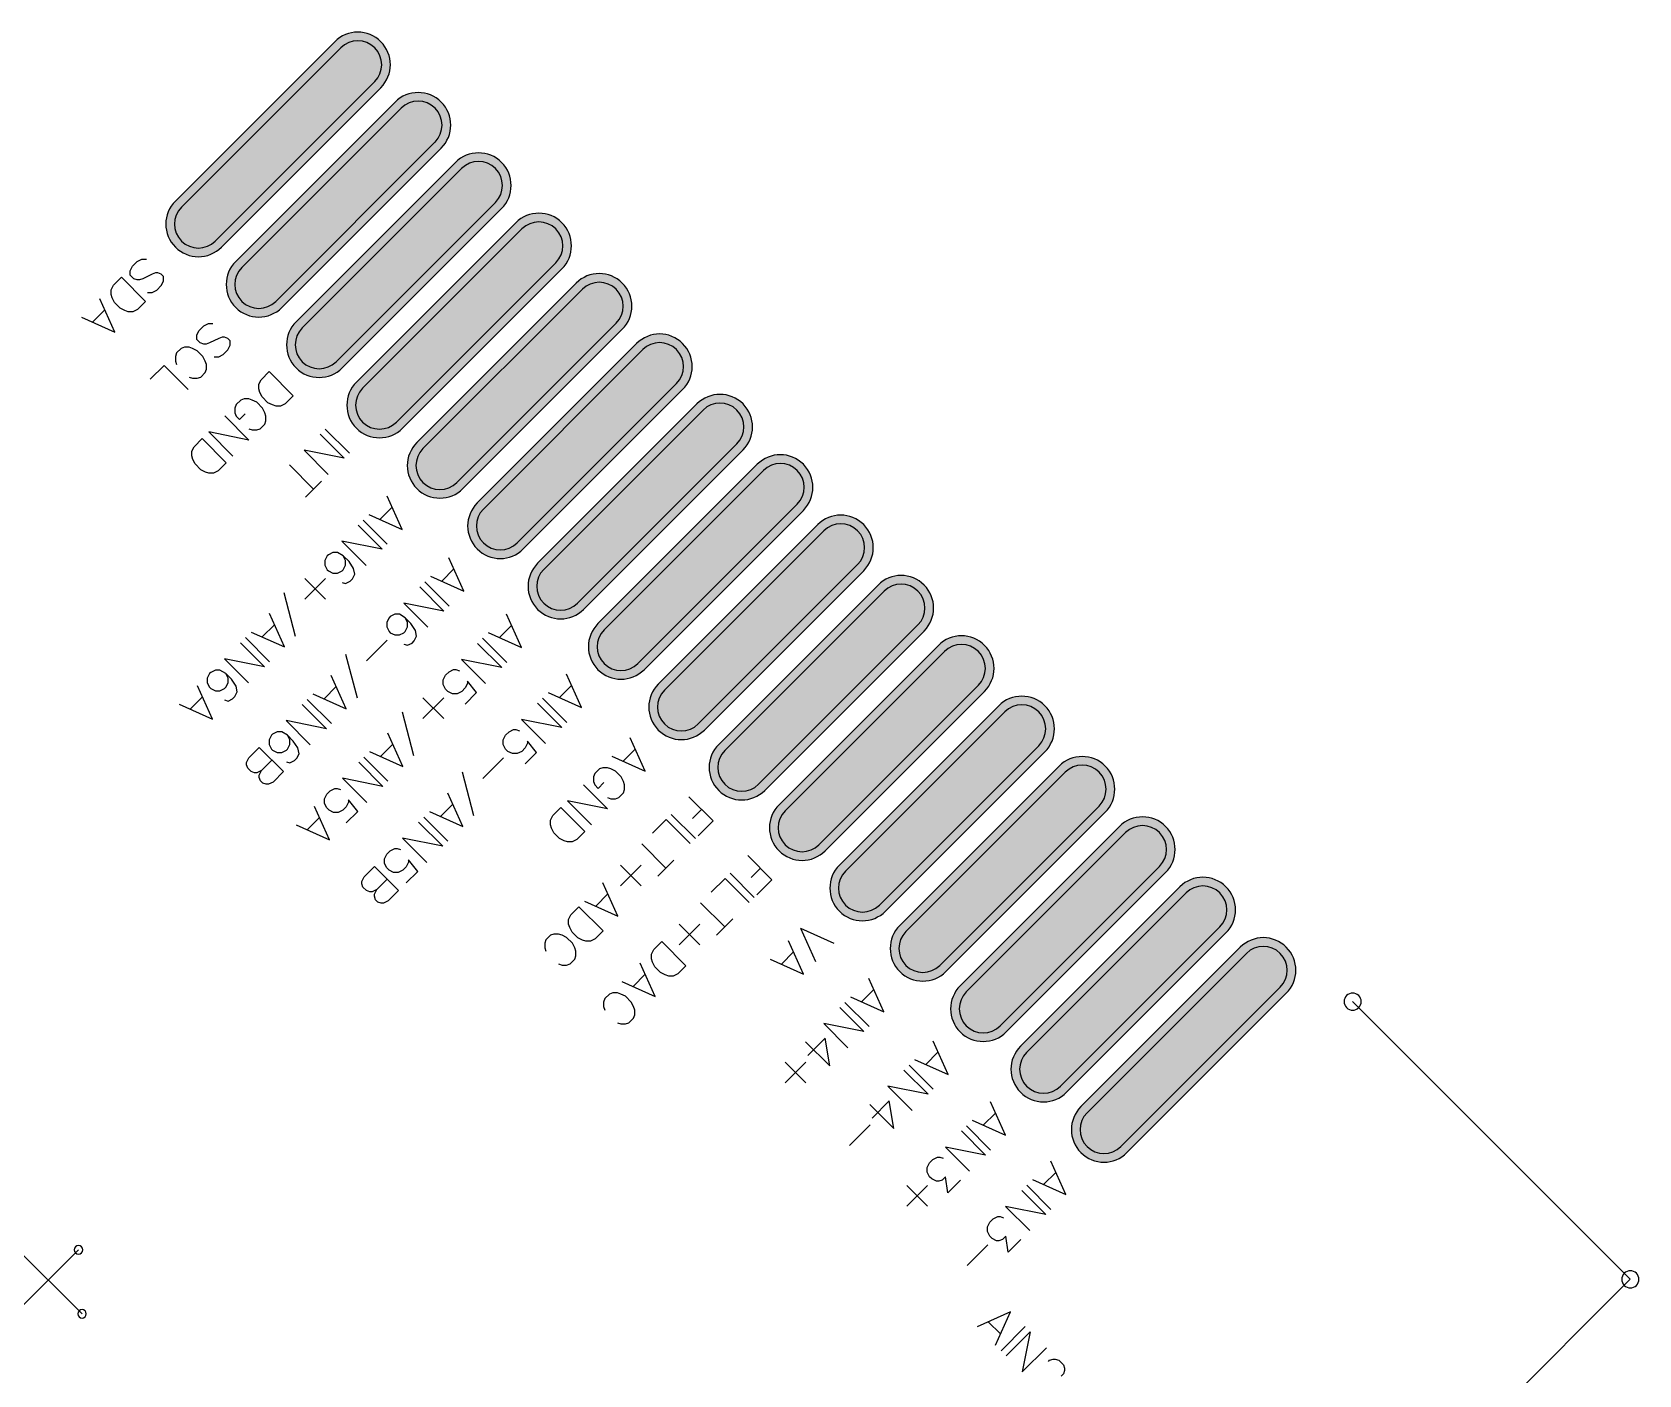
# Model space of a CAD drawing. Header units: millimetres. Extents: x -16.3 to 57, y -39.6 to 27.9.
# Drawn here: x 21.32 to 30.73, y -8.85 to -0.99 of the extents above; entities that cross this region are included whole.
import ezdxf

# ---------------------------------------------------------------- set-up
doc = ezdxf.new("R2010")
doc.units = ezdxf.units.MM
doc.header["$MEASUREMENT"] = 0
for name, color, linetype in [('TopLayer', 1, 'Continuous'), ('TopOverlay', 2, 'Continuous'), ('TopPaste', 8, 'Continuous'), ('TopSolder', 216, 'Continuous')]:
    doc.layers.add(name, color=color, linetype=linetype)

msp = doc.modelspace()

# ---------------------------------------------------------------- hatches: boundary and pattern name
at = {"layer": 'TopLayer'}
h = msp.add_hatch(color=1, dxfattribs=at)
edge = h.paths.add_edge_path()
edge.add_arc((22.2923, -2.1111), 0.14, 135, 315)
edge.add_line((22.3913, -2.2101), (23.3246, -1.2767))
edge.add_arc((23.2257, -1.1777), 0.14, -45, 135)
edge.add_line((23.1267, -1.0787), (22.1933, -2.0121))
h = msp.add_hatch(color=1, dxfattribs=at)
edge = h.paths.add_edge_path()
edge.add_arc((22.6458, -2.4646), 0.14, 135, 315)
edge.add_line((22.7448, -2.5636), (23.6782, -1.6302))
edge.add_arc((23.5792, -1.5313), 0.14, -45, 135)
edge.add_line((23.4802, -1.4323), (22.5468, -2.3657))
h = msp.add_hatch(color=1, dxfattribs=at)
edge = h.paths.add_edge_path()
edge.add_arc((22.9994, -2.8182), 0.14, 135, 315)
edge.add_line((23.0984, -2.9172), (24.0317, -1.9838))
edge.add_arc((23.9328, -1.8848), 0.14, -45, 135)
edge.add_line((23.8338, -1.7858), (22.9004, -2.7192))
h = msp.add_hatch(color=1, dxfattribs=at)
edge = h.paths.add_edge_path()
edge.add_arc((23.3529, -3.1717), 0.14, 135, 315)
edge.add_line((23.4519, -3.2707), (24.3853, -2.3373))
edge.add_arc((24.2863, -2.2384), 0.14, -45, 135)
edge.add_line((24.1873, -2.1394), (23.2539, -3.0728))
h = msp.add_hatch(color=1, dxfattribs=at)
edge = h.paths.add_edge_path()
edge.add_arc((23.7065, -3.5253), 0.14, 135, 315)
edge.add_line((23.8055, -3.6243), (24.7389, -2.6909))
edge.add_arc((24.6399, -2.5919), 0.14, -45, 135)
edge.add_line((24.5409, -2.4929), (23.6075, -3.4263))
h = msp.add_hatch(color=1, dxfattribs=at)
edge = h.paths.add_edge_path()
edge.add_arc((24.06, -3.8789), 0.14, 135, 315)
edge.add_line((24.159, -3.9778), (25.0924, -3.0445))
edge.add_arc((24.9934, -2.9455), 0.14, -45, 135)
edge.add_line((24.8944, -2.8465), (23.961, -3.7799))
h = msp.add_hatch(color=1, dxfattribs=at)
edge = h.paths.add_edge_path()
edge.add_arc((24.4136, -4.2324), 0.14, 135, 315)
edge.add_line((24.5126, -4.3314), (25.446, -3.398))
edge.add_arc((25.347, -3.299), 0.14, -45, 135)
edge.add_line((25.248, -3.2), (24.3146, -4.1334))
h = msp.add_hatch(color=1, dxfattribs=at)
edge = h.paths.add_edge_path()
edge.add_arc((24.7671, -4.586), 0.14, 135, 315)
edge.add_line((24.8661, -4.6849), (25.7995, -3.7516))
edge.add_arc((25.7005, -3.6526), 0.14, -45, 135)
edge.add_line((25.6015, -3.5536), (24.6681, -4.487))
h = msp.add_hatch(color=1, dxfattribs=at)
edge = h.paths.add_edge_path()
edge.add_arc((25.1207, -4.9395), 0.14, 135, 315)
edge.add_line((25.2197, -5.0385), (26.1531, -4.1051))
edge.add_arc((26.0541, -4.0061), 0.14, -45, 135)
edge.add_line((25.9551, -3.9071), (25.0217, -4.8405))
h = msp.add_hatch(color=1, dxfattribs=at)
edge = h.paths.add_edge_path()
edge.add_arc((25.4742, -5.2931), 0.14, 135, 315)
edge.add_line((25.5732, -5.3921), (26.5066, -4.4587))
edge.add_arc((26.4076, -4.3597), 0.14, -45, 135)
edge.add_line((26.3086, -4.2607), (25.3752, -5.1941))
h = msp.add_hatch(color=1, dxfattribs=at)
edge = h.paths.add_edge_path()
edge.add_arc((25.8278, -5.6466), 0.14, 135, 315)
edge.add_line((25.9268, -5.7456), (26.8602, -4.8122))
edge.add_arc((26.7612, -4.7132), 0.14, -45, 135)
edge.add_line((26.6622, -4.6142), (25.7288, -5.5476))
h = msp.add_hatch(color=1, dxfattribs=at)
edge = h.paths.add_edge_path()
edge.add_arc((26.1813, -6.0002), 0.14, 135, 315)
edge.add_line((26.2803, -6.0992), (27.2137, -5.1658))
edge.add_arc((27.1147, -5.0668), 0.14, -45, 135)
edge.add_line((27.0157, -4.9678), (26.0824, -5.9012))
h = msp.add_hatch(color=1, dxfattribs=at)
edge = h.paths.add_edge_path()
edge.add_arc((26.5349, -6.3537), 0.14, 135, 315)
edge.add_line((26.6339, -6.4527), (27.5673, -5.5193))
edge.add_arc((27.4683, -5.4203), 0.14, -45, 135)
edge.add_line((27.3693, -5.3213), (26.4359, -6.2547))
h = msp.add_hatch(color=1, dxfattribs=at)
edge = h.paths.add_edge_path()
edge.add_arc((26.8885, -6.7073), 0.14, 135, 315)
edge.add_line((26.9874, -6.8063), (27.9208, -5.8729))
edge.add_arc((27.8218, -5.7739), 0.14, -45, 135)
edge.add_line((27.7229, -5.6749), (26.7895, -6.6083))
h = msp.add_hatch(color=1, dxfattribs=at)
edge = h.paths.add_edge_path()
edge.add_arc((27.242, -7.0608), 0.14, 135, 315)
edge.add_line((27.341, -7.1598), (28.2744, -6.2264))
edge.add_arc((28.1754, -6.1274), 0.14, -45, 135)
edge.add_line((28.0764, -6.0284), (27.143, -6.9618))
h = msp.add_hatch(color=1, dxfattribs=at)
edge = h.paths.add_edge_path()
edge.add_arc((27.5956, -7.4144), 0.14, 135, 315)
edge.add_line((27.6945, -7.5134), (28.6279, -6.58))
edge.add_arc((28.5289, -6.481), 0.14, -45, 135)
edge.add_line((28.43, -6.382), (27.4966, -7.3154))
at = {"layer": 'TopPaste'}
h = msp.add_hatch(color=8, dxfattribs=at)
edge = h.paths.add_edge_path()
edge.add_arc((22.2923, -2.1111), 0.14, 135, 315)
edge.add_line((22.3913, -2.2101), (23.3246, -1.2767))
edge.add_arc((23.2257, -1.1777), 0.14, -45, 135)
edge.add_line((23.1267, -1.0787), (22.1933, -2.0121))
h = msp.add_hatch(color=8, dxfattribs=at)
edge = h.paths.add_edge_path()
edge.add_arc((22.6458, -2.4646), 0.14, 135, 315)
edge.add_line((22.7448, -2.5636), (23.6782, -1.6302))
edge.add_arc((23.5792, -1.5313), 0.14, -45, 135)
edge.add_line((23.4802, -1.4323), (22.5468, -2.3657))
h = msp.add_hatch(color=8, dxfattribs=at)
edge = h.paths.add_edge_path()
edge.add_arc((22.9994, -2.8182), 0.14, 135, 315)
edge.add_line((23.0984, -2.9172), (24.0317, -1.9838))
edge.add_arc((23.9328, -1.8848), 0.14, -45, 135)
edge.add_line((23.8338, -1.7858), (22.9004, -2.7192))
h = msp.add_hatch(color=8, dxfattribs=at)
edge = h.paths.add_edge_path()
edge.add_arc((23.3529, -3.1717), 0.14, 135, 315)
edge.add_line((23.4519, -3.2707), (24.3853, -2.3373))
edge.add_arc((24.2863, -2.2384), 0.14, -45, 135)
edge.add_line((24.1873, -2.1394), (23.2539, -3.0728))
h = msp.add_hatch(color=8, dxfattribs=at)
edge = h.paths.add_edge_path()
edge.add_arc((23.7065, -3.5253), 0.14, 135, 315)
edge.add_line((23.8055, -3.6243), (24.7389, -2.6909))
edge.add_arc((24.6399, -2.5919), 0.14, -45, 135)
edge.add_line((24.5409, -2.4929), (23.6075, -3.4263))
h = msp.add_hatch(color=8, dxfattribs=at)
edge = h.paths.add_edge_path()
edge.add_arc((24.06, -3.8789), 0.14, 135, 315)
edge.add_line((24.159, -3.9778), (25.0924, -3.0445))
edge.add_arc((24.9934, -2.9455), 0.14, -45, 135)
edge.add_line((24.8944, -2.8465), (23.961, -3.7799))
h = msp.add_hatch(color=8, dxfattribs=at)
edge = h.paths.add_edge_path()
edge.add_arc((24.4136, -4.2324), 0.14, 135, 315)
edge.add_line((24.5126, -4.3314), (25.446, -3.398))
edge.add_arc((25.347, -3.299), 0.14, -45, 135)
edge.add_line((25.248, -3.2), (24.3146, -4.1334))
h = msp.add_hatch(color=8, dxfattribs=at)
edge = h.paths.add_edge_path()
edge.add_arc((24.7671, -4.586), 0.14, 135, 315)
edge.add_line((24.8661, -4.6849), (25.7995, -3.7516))
edge.add_arc((25.7005, -3.6526), 0.14, -45, 135)
edge.add_line((25.6015, -3.5536), (24.6681, -4.487))
h = msp.add_hatch(color=8, dxfattribs=at)
edge = h.paths.add_edge_path()
edge.add_arc((25.1207, -4.9395), 0.14, 135, 315)
edge.add_line((25.2197, -5.0385), (26.1531, -4.1051))
edge.add_arc((26.0541, -4.0061), 0.14, -45, 135)
edge.add_line((25.9551, -3.9071), (25.0217, -4.8405))
h = msp.add_hatch(color=8, dxfattribs=at)
edge = h.paths.add_edge_path()
edge.add_arc((25.4742, -5.2931), 0.14, 135, 315)
edge.add_line((25.5732, -5.3921), (26.5066, -4.4587))
edge.add_arc((26.4076, -4.3597), 0.14, -45, 135)
edge.add_line((26.3086, -4.2607), (25.3752, -5.1941))
h = msp.add_hatch(color=8, dxfattribs=at)
edge = h.paths.add_edge_path()
edge.add_arc((25.8278, -5.6466), 0.14, 135, 315)
edge.add_line((25.9268, -5.7456), (26.8602, -4.8122))
edge.add_arc((26.7612, -4.7132), 0.14, -45, 135)
edge.add_line((26.6622, -4.6142), (25.7288, -5.5476))
h = msp.add_hatch(color=8, dxfattribs=at)
edge = h.paths.add_edge_path()
edge.add_arc((26.1813, -6.0002), 0.14, 135, 315)
edge.add_line((26.2803, -6.0992), (27.2137, -5.1658))
edge.add_arc((27.1147, -5.0668), 0.14, -45, 135)
edge.add_line((27.0157, -4.9678), (26.0824, -5.9012))
h = msp.add_hatch(color=8, dxfattribs=at)
edge = h.paths.add_edge_path()
edge.add_arc((26.5349, -6.3537), 0.14, 135, 315)
edge.add_line((26.6339, -6.4527), (27.5673, -5.5193))
edge.add_arc((27.4683, -5.4203), 0.14, -45, 135)
edge.add_line((27.3693, -5.3213), (26.4359, -6.2547))
h = msp.add_hatch(color=8, dxfattribs=at)
edge = h.paths.add_edge_path()
edge.add_arc((26.8885, -6.7073), 0.14, 135, 315)
edge.add_line((26.9874, -6.8063), (27.9208, -5.8729))
edge.add_arc((27.8218, -5.7739), 0.14, -45, 135)
edge.add_line((27.7229, -5.6749), (26.7895, -6.6083))
h = msp.add_hatch(color=8, dxfattribs=at)
edge = h.paths.add_edge_path()
edge.add_arc((27.242, -7.0608), 0.14, 135, 315)
edge.add_line((27.341, -7.1598), (28.2744, -6.2264))
edge.add_arc((28.1754, -6.1274), 0.14, -45, 135)
edge.add_line((28.0764, -6.0284), (27.143, -6.9618))
h = msp.add_hatch(color=8, dxfattribs=at)
edge = h.paths.add_edge_path()
edge.add_arc((27.5956, -7.4144), 0.14, 135, 315)
edge.add_line((27.6945, -7.5134), (28.6279, -6.58))
edge.add_arc((28.5289, -6.481), 0.14, -45, 135)
edge.add_line((28.43, -6.382), (27.4966, -7.3154))
at = {"layer": 'TopSolder'}
h = msp.add_hatch(color=216, dxfattribs=at)
edge = h.paths.add_edge_path()
edge.add_arc((22.2923, -2.1111), 0.1908, 135, 315)
edge.add_line((22.4272, -2.246), (23.3606, -1.3126))
edge.add_arc((23.2257, -1.1777), 0.1908, -45, 135)
edge.add_line((23.0907, -1.0428), (22.1574, -1.9762))
h = msp.add_hatch(color=216, dxfattribs=at)
edge = h.paths.add_edge_path()
edge.add_arc((22.6458, -2.4646), 0.1908, 135, 315)
edge.add_line((22.7807, -2.5996), (23.7141, -1.6662))
edge.add_arc((23.5792, -1.5313), 0.1908, -45, 135)
edge.add_line((23.4443, -1.3963), (22.5109, -2.3297))
h = msp.add_hatch(color=216, dxfattribs=at)
edge = h.paths.add_edge_path()
edge.add_arc((22.9994, -2.8182), 0.1908, 135, 315)
edge.add_line((23.1343, -2.9531), (24.0677, -2.0197))
edge.add_arc((23.9328, -1.8848), 0.1908, -45, 135)
edge.add_line((23.7978, -1.7499), (22.8645, -2.6833))
h = msp.add_hatch(color=216, dxfattribs=at)
edge = h.paths.add_edge_path()
edge.add_arc((23.3529, -3.1717), 0.1908, 135, 315)
edge.add_line((23.4878, -3.3067), (24.4212, -2.3733))
edge.add_arc((24.2863, -2.2384), 0.1908, -45, 135)
edge.add_line((24.1514, -2.1034), (23.218, -3.0368))
h = msp.add_hatch(color=216, dxfattribs=at)
edge = h.paths.add_edge_path()
edge.add_arc((23.7065, -3.5253), 0.1908, 135, 315)
edge.add_line((23.8414, -3.6602), (24.7748, -2.7268))
edge.add_arc((24.6399, -2.5919), 0.1908, -45, 135)
edge.add_line((24.505, -2.457), (23.5716, -3.3904))
h = msp.add_hatch(color=216, dxfattribs=at)
edge = h.paths.add_edge_path()
edge.add_arc((24.06, -3.8789), 0.1908, 135, 315)
edge.add_line((24.1949, -4.0138), (25.1283, -3.0804))
edge.add_arc((24.9934, -2.9455), 0.1908, -45, 135)
edge.add_line((24.8585, -2.8106), (23.9251, -3.7439))
h = msp.add_hatch(color=216, dxfattribs=at)
edge = h.paths.add_edge_path()
edge.add_arc((24.4136, -4.2324), 0.1908, 135, 315)
edge.add_line((24.5485, -4.3673), (25.4819, -3.4339))
edge.add_arc((25.347, -3.299), 0.1908, -45, 135)
edge.add_line((25.2121, -3.1641), (24.2787, -4.0975))
h = msp.add_hatch(color=216, dxfattribs=at)
edge = h.paths.add_edge_path()
edge.add_arc((24.7671, -4.586), 0.1908, 135, 315)
edge.add_line((24.902, -4.7209), (25.8354, -3.7875))
edge.add_arc((25.7005, -3.6526), 0.1908, -45, 135)
edge.add_line((25.5656, -3.5177), (24.6322, -4.451))
h = msp.add_hatch(color=216, dxfattribs=at)
edge = h.paths.add_edge_path()
edge.add_arc((25.1207, -4.9395), 0.1908, 135, 315)
edge.add_line((25.2556, -5.0744), (26.189, -4.141))
edge.add_arc((26.0541, -4.0061), 0.1908, -45, 135)
edge.add_line((25.9192, -3.8712), (24.9858, -4.8046))
h = msp.add_hatch(color=216, dxfattribs=at)
edge = h.paths.add_edge_path()
edge.add_arc((25.4742, -5.2931), 0.1908, 135, 315)
edge.add_line((25.6091, -5.428), (26.5425, -4.4946))
edge.add_arc((26.4076, -4.3597), 0.1908, -45, 135)
edge.add_line((26.2727, -4.2248), (25.3393, -5.1582))
h = msp.add_hatch(color=216, dxfattribs=at)
edge = h.paths.add_edge_path()
edge.add_arc((25.8278, -5.6466), 0.1908, 135, 315)
edge.add_line((25.9627, -5.7815), (26.8961, -4.8481))
edge.add_arc((26.7612, -4.7132), 0.1908, -45, 135)
edge.add_line((26.6263, -4.5783), (25.6929, -5.5117))
h = msp.add_hatch(color=216, dxfattribs=at)
edge = h.paths.add_edge_path()
edge.add_arc((26.1813, -6.0002), 0.1908, 135, 315)
edge.add_line((26.3163, -6.1351), (27.2496, -5.2017))
edge.add_arc((27.1147, -5.0668), 0.1908, -45, 135)
edge.add_line((26.9798, -4.9319), (26.0464, -5.8653))
h = msp.add_hatch(color=216, dxfattribs=at)
edge = h.paths.add_edge_path()
edge.add_arc((26.5349, -6.3537), 0.1908, 135, 315)
edge.add_line((26.6698, -6.4886), (27.6032, -5.5552))
edge.add_arc((27.4683, -5.4203), 0.1908, -45, 135)
edge.add_line((27.3334, -5.2854), (26.4, -6.2188))
h = msp.add_hatch(color=216, dxfattribs=at)
edge = h.paths.add_edge_path()
edge.add_arc((26.8885, -6.7073), 0.1908, 135, 315)
edge.add_line((27.0234, -6.8422), (27.9568, -5.9088))
edge.add_arc((27.8218, -5.7739), 0.1908, -45, 135)
edge.add_line((27.6869, -5.639), (26.7535, -6.5724))
h = msp.add_hatch(color=216, dxfattribs=at)
edge = h.paths.add_edge_path()
edge.add_arc((27.242, -7.0608), 0.1908, 135, 315)
edge.add_line((27.3769, -7.1957), (28.3103, -6.2623))
edge.add_arc((28.1754, -6.1274), 0.1908, -45, 135)
edge.add_line((28.0405, -5.9925), (27.1071, -6.9259))
h = msp.add_hatch(color=216, dxfattribs=at)
edge = h.paths.add_edge_path()
edge.add_arc((27.5956, -7.4144), 0.1908, 135, 315)
edge.add_line((27.7305, -7.5493), (28.6639, -6.6159))
edge.add_arc((28.5289, -6.481), 0.1908, -45, 135)
edge.add_line((28.394, -6.3461), (27.4606, -7.2795))

# ---------------------------------------------------------------- linework, layer by layer
at = {"layer": 'TopLayer', "color": 1}
for p, q in [((23.1267, -1.0787), (22.1933, -2.0121)), ((22.3913, -2.2101), (23.3246, -1.2767)), ((23.4802, -1.4323), (22.5468, -2.3657)), ((22.7448, -2.5636), (23.6782, -1.6302)), ((23.8338, -1.7858), (22.9004, -2.7192)), ((23.0984, -2.9172), (24.0317, -1.9838)), ((24.1873, -2.1394), (23.2539, -3.0728)), ((23.4519, -3.2707), (24.3853, -2.3373)), ((24.5409, -2.4929), (23.6075, -3.4263)), ((23.8055, -3.6243), (24.7389, -2.6909)), ((24.8944, -2.8465), (23.961, -3.7799)), ((24.159, -3.9778), (25.0924, -3.0445)), ((25.248, -3.2), (24.3146, -4.1334)), ((24.5126, -4.3314), (25.446, -3.398)), ((25.6015, -3.5536), (24.6681, -4.487)), ((24.8661, -4.6849), (25.7995, -3.7516)), ((25.9551, -3.9071), (25.0217, -4.8405)), ((25.2197, -5.0385), (26.1531, -4.1051)), ((26.3086, -4.2607), (25.3752, -5.1941)), ((25.5732, -5.3921), (26.5066, -4.4587)), ((26.6622, -4.6142), (25.7288, -5.5476)), ((25.9268, -5.7456), (26.8602, -4.8122)), ((27.0157, -4.9678), (26.0824, -5.9012)), ((26.2803, -6.0992), (27.2137, -5.1658)), ((27.3693, -5.3213), (26.4359, -6.2547)), ((26.6339, -6.4527), (27.5673, -5.5193)), ((27.7229, -5.6749), (26.7895, -6.6083)), ((26.9874, -6.8063), (27.9208, -5.8729)), ((28.0764, -6.0284), (27.143, -6.9618)), ((27.341, -7.1598), (28.2744, -6.2264)), ((28.43, -6.382), (27.4966, -7.3154)), ((27.6945, -7.5134), (28.6279, -6.58))]:
    msp.add_line(p, q, dxfattribs=at)
for centre, start, end in [((23.2257, -1.1777), 315, 135), ((23.5792, -1.5313), 315, 135), ((23.9328, -1.8848), 315, 135), ((22.2923, -2.1111), 135, 315), ((24.2863, -2.2384), 315, 135), ((22.6458, -2.4646), 135, 315), ((24.6399, -2.5919), 315, 135), ((22.9994, -2.8182), 135, 315), ((24.9934, -2.9455), 315, 135), ((23.3529, -3.1717), 135, 315), ((25.347, -3.299), 315, 135), ((23.7065, -3.5253), 135, 315), ((25.7005, -3.6526), 315, 135), ((24.06, -3.8789), 135, 315), ((26.0541, -4.0061), 315, 135), ((24.4136, -4.2324), 135, 315), ((26.4076, -4.3597), 315, 135), ((24.7671, -4.586), 135, 315), ((26.7612, -4.7132), 315, 135), ((25.1207, -4.9395), 135, 315), ((27.1147, -5.0668), 315, 135), ((25.4742, -5.2931), 135, 315), ((27.4683, -5.4203), 315, 135), ((25.8278, -5.6466), 135, 315), ((27.8218, -5.7739), 315, 135), ((26.1813, -6.0002), 135, 315), ((28.1754, -6.1274), 315, 135), ((26.5349, -6.3537), 135, 315), ((28.5289, -6.481), 315, 135), ((26.8885, -6.7073), 135, 315), ((27.242, -7.0608), 135, 315), ((27.5956, -7.4144), 135, 315)]:
    msp.add_arc(centre, 0.14, start, end, dxfattribs=at)
at = {"layer": 'TopOverlay'}
for p, q in [((21.9065, -2.3571), (21.9334, -2.3301)), ((21.9334, -2.3301), (21.9603, -2.3167)), ((21.9603, -2.3167), (21.9873, -2.3167)), ((21.794, -2.4695), (21.8412, -2.4224)), ((21.9826, -2.5638), (21.8412, -2.4224)), ((21.893, -2.384), (21.9065, -2.3571)), ((21.893, -2.4109), (21.893, -2.384)), ((21.9132, -2.4311), (21.893, -2.4109)), ((21.9334, -2.4379), (21.9132, -2.4311)), ((21.9469, -2.4379), (21.9334, -2.4379)), ((21.9671, -2.4311), (21.9469, -2.4379)), ((22.0209, -2.4042), (21.9671, -2.4311)), ((22.0411, -2.3975), (22.0209, -2.4042)), ((22.0546, -2.3975), (22.0411, -2.3975)), ((22.0748, -2.4042), (22.0546, -2.3975)), ((22.0883, -2.4177), (22.0748, -2.4042)), ((22.0748, -2.4715), (22.0883, -2.4446)), ((22.0883, -2.4446), (22.0883, -2.4177)), ((21.7806, -2.4964), (21.794, -2.4695)), ((21.7806, -2.5234), (21.7806, -2.4964)), ((21.7873, -2.5436), (21.7806, -2.5234)), ((21.994, -2.5119), (22.0209, -2.5119)), ((22.0209, -2.5119), (22.0479, -2.4985)), ((22.0479, -2.4985), (22.0748, -2.4715)), ((21.7422, -2.6156), (21.6749, -2.6829)), ((21.8028, -2.7435), (21.7153, -2.5483)), ((21.8008, -2.5705), (21.7873, -2.5436)), ((21.8344, -2.6042), (21.8008, -2.5705)), ((21.8614, -2.6176), (21.8344, -2.6042)), ((21.8816, -2.6244), (21.8614, -2.6176)), ((21.9085, -2.6244), (21.8816, -2.6244)), ((21.9354, -2.6109), (21.9085, -2.6244)), ((21.9826, -2.5638), (21.9354, -2.6109)), ((21.6075, -2.656), (21.8028, -2.7435)), ((22.2968, -2.7333), (22.3237, -2.7063)), ((22.3237, -2.7063), (22.3507, -2.6929)), ((22.3507, -2.6929), (22.3776, -2.6929)), ((22.2833, -2.7602), (22.2968, -2.7333)), ((22.2833, -2.7871), (22.2833, -2.7602)), ((22.3035, -2.8073), (22.2833, -2.7871)), ((22.3237, -2.8141), (22.3035, -2.8073)), ((22.3372, -2.8141), (22.3237, -2.8141)), ((22.3574, -2.8073), (22.3372, -2.8141)), ((22.4113, -2.7804), (22.3574, -2.8073)), ((22.4315, -2.7737), (22.4113, -2.7804)), ((22.4449, -2.7737), (22.4315, -2.7737)), ((22.4651, -2.7804), (22.4449, -2.7737)), ((22.4786, -2.7939), (22.4651, -2.7804)), ((22.4651, -2.8477), (22.4786, -2.8208)), ((22.4786, -2.8208), (22.4786, -2.7939)), ((22.1642, -2.8659), (22.1574, -2.8861)), ((22.1574, -2.8861), (22.1574, -2.913)), ((22.1574, -2.913), (22.1642, -2.9332)), ((22.1911, -2.839), (22.1642, -2.8659)), ((22.2113, -2.8322), (22.1911, -2.839)), ((22.2382, -2.8322), (22.2113, -2.8322)), ((22.2584, -2.839), (22.2382, -2.8322)), ((22.2854, -2.8524), (22.2584, -2.839)), ((22.319, -2.8861), (22.2854, -2.8524)), ((22.3325, -2.913), (22.319, -2.8861)), ((22.3392, -2.9332), (22.3325, -2.913)), ((22.3843, -2.8881), (22.4113, -2.8881)), ((22.4113, -2.8881), (22.4382, -2.8747)), ((22.4382, -2.8747), (22.4651, -2.8477)), ((22.0908, -2.9393), (22.01, -3.0201)), ((22.2322, -3.0807), (22.0908, -2.9393)), ((22.2382, -3.0073), (22.2584, -3.014)), ((22.2854, -3.014), (22.3056, -3.0073)), ((22.3056, -3.0073), (22.3325, -2.9804)), ((22.3325, -2.9804), (22.3392, -2.9602)), ((22.3392, -2.9602), (22.3392, -2.9332)), ((22.6592, -3.0223), (22.7063, -2.9752)), ((22.8477, -3.1166), (22.7063, -2.9752)), ((22.2584, -3.014), (22.2854, -3.014)), ((22.6457, -3.0492), (22.6592, -3.0223)), ((22.6457, -3.0762), (22.6457, -3.0492)), ((22.6525, -3.0964), (22.6457, -3.0762)), ((22.6659, -3.1233), (22.6525, -3.0964)), ((22.5131, -3.1684), (22.5063, -3.1886)), ((22.5063, -3.1886), (22.5064, -3.2155)), ((22.54, -3.1415), (22.5131, -3.1684)), ((22.5602, -3.1347), (22.54, -3.1415)), ((22.5871, -3.1347), (22.5602, -3.1347)), ((22.6073, -3.1415), (22.5871, -3.1347)), ((22.6343, -3.1549), (22.6073, -3.1415)), ((22.6679, -3.1886), (22.6343, -3.1549)), ((22.6996, -3.157), (22.6659, -3.1233)), ((22.6814, -3.2155), (22.6679, -3.1886)), ((22.7265, -3.1704), (22.6996, -3.157)), ((22.7467, -3.1772), (22.7265, -3.1704)), ((22.7736, -3.1772), (22.7467, -3.1772)), ((22.8006, -3.1637), (22.7736, -3.1772)), ((22.8477, -3.1166), (22.8006, -3.1637)), ((22.5885, -3.3758), (22.4471, -3.2344)), ((22.5064, -3.2155), (22.5131, -3.2357)), ((22.5131, -3.2357), (22.5333, -3.2559)), ((22.5669, -3.2223), (22.5333, -3.2559)), ((22.6545, -3.3098), (22.6814, -3.2829)), ((22.6881, -3.2357), (22.6814, -3.2155)), ((22.6814, -3.2829), (22.6881, -3.2627)), ((22.6881, -3.2627), (22.6881, -3.2357)), ((22.2667, -3.4148), (22.3138, -3.3677)), ((22.4552, -3.5091), (22.3138, -3.3677)), ((22.5885, -3.3758), (22.3528, -3.3286)), ((22.4942, -3.47), (22.3528, -3.3286)), ((22.5871, -3.3098), (22.6073, -3.3165)), ((22.6073, -3.3165), (22.6343, -3.3165)), ((22.6343, -3.3165), (22.6545, -3.3098)), ((23.1468, -3.4825), (23.0054, -3.3411)), ((23.1764, -3.4528), (23.035, -3.3114)), ((22.2532, -3.4418), (22.2667, -3.4148)), ((22.2532, -3.4687), (22.2532, -3.4418)), ((22.2599, -3.4889), (22.2532, -3.4687)), ((23.1468, -3.4825), (22.9111, -3.4353)), ((23.0525, -3.5767), (22.9111, -3.4353)), ((22.2734, -3.5158), (22.2599, -3.4889)), ((22.3071, -3.5495), (22.2734, -3.5158)), ((22.334, -3.563), (22.3071, -3.5495)), ((22.3542, -3.5697), (22.334, -3.563)), ((22.3811, -3.5697), (22.3542, -3.5697)), ((22.408, -3.5562), (22.3811, -3.5697)), ((22.4552, -3.5091), (22.408, -3.5562)), ((22.9663, -3.6629), (22.8249, -3.5215)), ((23.0134, -3.6158), (22.9192, -3.71)), ((23.485, -3.8989), (23.3974, -3.7036)), ((23.3981, -3.9857), (23.2567, -3.8443)), ((23.2897, -3.8113), (23.485, -3.8989)), ((23.4244, -3.771), (23.357, -3.8383)), ((23.3685, -4.0154), (23.2271, -3.874)), ((23.0803, -4.0342), (23.0534, -4.0477)), ((23.1072, -4.0342), (23.0803, -4.0342)), ((23.1409, -4.0544), (23.1072, -4.0342)), ((23.3685, -4.0154), (23.1328, -3.9682)), ((23.2742, -4.1096), (23.1328, -3.9682)), ((23.0467, -4.0544), (23.0332, -4.0813)), ((23.0332, -4.0813), (23.0332, -4.1083)), ((23.0332, -4.1083), (23.0467, -4.1352)), ((23.0534, -4.0477), (23.0467, -4.0544)), ((23.0467, -4.1352), (23.0534, -4.1419)), ((23.1342, -4.1419), (23.1409, -4.1352)), ((23.1746, -4.0881), (23.1409, -4.0544)), ((23.1544, -4.0813), (23.1409, -4.0544)), ((23.1409, -4.1352), (23.1544, -4.1083)), ((23.1544, -4.1083), (23.1544, -4.0813)), ((23.2015, -4.1285), (23.1746, -4.0881)), ((23.2082, -4.1621), (23.2015, -4.1285)), ((23.7864, -4.133), (23.7191, -4.2003)), ((23.847, -4.2609), (23.7595, -4.0657)), ((23.0359, -4.3076), (22.9147, -4.1864)), ((23.0359, -4.1864), (22.9147, -4.3076)), ((23.0534, -4.1419), (23.0803, -4.1554)), ((23.0803, -4.1554), (23.1072, -4.1554)), ((23.1072, -4.1554), (23.1342, -4.1419)), ((23.1342, -4.2093), (23.1544, -4.216)), ((23.1544, -4.216), (23.1813, -4.2025)), ((23.1813, -4.2025), (23.1948, -4.1891)), ((23.1948, -4.1891), (23.2082, -4.1621)), ((23.7602, -4.3478), (23.6188, -4.2064)), ((23.6518, -4.1734), (23.847, -4.2609)), ((22.7922, -4.2685), (22.8595, -4.5244)), ((23.7305, -4.3774), (23.5891, -4.236)), ((22.7962, -4.5876), (22.7087, -4.3924)), ((23.4087, -4.4165), (23.3952, -4.4434)), ((23.4154, -4.4097), (23.4087, -4.4165)), ((23.4424, -4.3963), (23.4154, -4.4097)), ((23.4693, -4.3963), (23.4424, -4.3963)), ((23.503, -4.4165), (23.4693, -4.3963)), ((23.7305, -4.3774), (23.4949, -4.3303)), ((23.6363, -4.4717), (23.4949, -4.3303)), ((23.5366, -4.4501), (23.503, -4.4165)), ((23.5164, -4.4434), (23.503, -4.4165)), ((24.1852, -4.5914), (24.0976, -4.3962)), ((22.6009, -4.5001), (22.7962, -4.5876)), ((22.7356, -4.4597), (22.6683, -4.5271)), ((23.3952, -4.4434), (23.3952, -4.4703)), ((23.3952, -4.4703), (23.4087, -4.4972)), ((23.4087, -4.4972), (23.4154, -4.504)), ((23.4154, -4.504), (23.4424, -4.5174)), ((23.4693, -4.5174), (23.4962, -4.504)), ((23.4962, -4.504), (23.503, -4.4972)), ((23.503, -4.4972), (23.5164, -4.4703)), ((23.5164, -4.4703), (23.5164, -4.4434)), ((23.5636, -4.4905), (23.5366, -4.4501)), ((23.5703, -4.5242), (23.5636, -4.4905)), ((23.9899, -4.5039), (24.1852, -4.5914)), ((24.1246, -4.4635), (24.0572, -4.5308)), ((22.6797, -4.7041), (22.5383, -4.5627)), ((22.7093, -4.6745), (22.5679, -4.5331)), ((23.3979, -4.5484), (23.2767, -4.6696)), ((23.4424, -4.5174), (23.4693, -4.5174)), ((23.4962, -4.5713), (23.5164, -4.578)), ((23.5164, -4.578), (23.5434, -4.5646)), ((23.5434, -4.5646), (23.5568, -4.5511)), ((23.5568, -4.5511), (23.5703, -4.5242)), ((24.0687, -4.7079), (23.9273, -4.5665)), ((24.0983, -4.6783), (23.9569, -4.5369)), ((22.6797, -4.7041), (22.4441, -4.657)), ((22.5855, -4.7984), (22.4441, -4.657)), ((23.1542, -4.6306), (23.2215, -4.8864)), ((24.0687, -4.7079), (23.833, -4.6608)), ((23.9744, -4.8022), (23.833, -4.6608)), ((22.3579, -4.7432), (22.3444, -4.7701)), ((22.3444, -4.7701), (22.3444, -4.797)), ((22.3444, -4.797), (22.3579, -4.824)), ((22.3646, -4.7364), (22.3579, -4.7432)), ((22.3915, -4.723), (22.3646, -4.7364)), ((22.4185, -4.723), (22.3915, -4.723)), ((22.4521, -4.7432), (22.4185, -4.723)), ((22.4858, -4.7768), (22.4521, -4.7432)), ((22.4656, -4.7701), (22.4521, -4.7432)), ((22.4521, -4.824), (22.4656, -4.797)), ((22.4656, -4.797), (22.4656, -4.7701)), ((22.5127, -4.8172), (22.4858, -4.7768)), ((23.1582, -4.9497), (23.0707, -4.7544)), ((23.7266, -4.7806), (23.7401, -4.7537)), ((23.7266, -4.8075), (23.7266, -4.7806)), ((23.7401, -4.7537), (23.7603, -4.7335)), ((23.7603, -4.7335), (23.7872, -4.72)), ((23.7872, -4.72), (23.8007, -4.72)), ((23.8007, -4.72), (23.8209, -4.7267)), ((23.9219, -4.8547), (23.868, -4.7873)), ((23.868, -4.7873), (23.868, -4.8008)), ((24.5363, -4.9426), (24.4488, -4.7473)), ((22.3134, -4.8819), (22.2461, -4.9492)), ((22.374, -5.0098), (22.2865, -4.8145)), ((22.3579, -4.824), (22.3646, -4.8307)), ((22.3646, -4.8307), (22.3915, -4.8442)), ((22.3915, -4.8442), (22.4185, -4.8442)), ((22.4185, -4.8442), (22.4454, -4.8307)), ((22.4454, -4.8307), (22.4521, -4.824)), ((22.4656, -4.9048), (22.4925, -4.8913)), ((22.4925, -4.8913), (22.506, -4.8778)), ((22.506, -4.8778), (22.5195, -4.8509)), ((22.5195, -4.8509), (22.5127, -4.8172)), ((22.963, -4.8622), (23.1582, -4.9497)), ((23.0976, -4.8218), (23.0303, -4.8891)), ((23.7287, -5.0075), (23.6075, -4.8863)), ((23.7287, -4.8863), (23.6075, -5.0075)), ((23.7401, -4.8345), (23.7266, -4.8075)), ((23.7536, -4.8479), (23.7401, -4.8345)), ((23.7805, -4.8614), (23.7536, -4.8479)), ((23.8074, -4.8614), (23.7805, -4.8614)), ((23.8344, -4.8479), (23.8074, -4.8614)), ((23.8546, -4.8277), (23.8344, -4.8479)), ((23.868, -4.8008), (23.8546, -4.8277)), ((23.8546, -4.922), (23.9219, -4.8547)), ((24.4494, -5.0294), (24.3081, -4.888)), ((24.341, -4.855), (24.5363, -4.9426)), ((24.4757, -4.8146), (24.4084, -4.882)), ((22.1788, -4.9223), (22.374, -5.0098)), ((22.4454, -4.898), (22.4656, -4.9048)), ((23.0418, -5.0662), (22.9004, -4.9248)), ((23.0714, -5.0366), (22.93, -4.8952)), ((23.4849, -4.9685), (23.5523, -5.2243)), ((24.4198, -5.059), (24.2784, -4.9176)), ((23.0418, -5.0662), (22.8061, -5.019)), ((22.9475, -5.1604), (22.8061, -5.019)), ((24.1115, -5.0846), (24.1384, -5.0712)), ((24.1384, -5.0712), (24.1519, -5.0712)), ((24.1519, -5.0712), (24.1721, -5.0779)), ((24.4198, -5.059), (24.1842, -5.0119)), ((24.3256, -5.1533), (24.1842, -5.0119)), ((22.7199, -5.1052), (22.7065, -5.1322)), ((22.7065, -5.1322), (22.7065, -5.1591)), ((22.7065, -5.1591), (22.7199, -5.186)), ((22.7267, -5.0985), (22.7199, -5.1052)), ((22.7536, -5.085), (22.7267, -5.0985)), ((22.7805, -5.085), (22.7536, -5.085)), ((22.8142, -5.1052), (22.7805, -5.085)), ((22.8479, -5.1389), (22.8142, -5.1052)), ((22.8277, -5.1322), (22.8142, -5.1052)), ((22.8142, -5.186), (22.8277, -5.1591)), ((22.8277, -5.1591), (22.8277, -5.1322)), ((22.8748, -5.1793), (22.8479, -5.1389)), ((23.4284, -5.1597), (23.3611, -5.227)), ((23.489, -5.2876), (23.4014, -5.0923)), ((24.0778, -5.1318), (24.0913, -5.1048)), ((24.0778, -5.1587), (24.0778, -5.1318)), ((24.0913, -5.1856), (24.0778, -5.1587)), ((24.0913, -5.1048), (24.1115, -5.0846)), ((24.2192, -5.152), (24.2057, -5.1789)), ((24.273, -5.2058), (24.2192, -5.1385)), ((24.2192, -5.1385), (24.2192, -5.152)), ((24.9092, -5.3155), (24.8217, -5.1202)), ((22.5745, -5.2641), (22.588, -5.2372)), ((22.5745, -5.2776), (22.5745, -5.2641)), ((22.588, -5.2372), (22.6486, -5.1766)), ((22.79, -5.318), (22.6486, -5.1766)), ((22.7226, -5.2507), (22.662, -5.3113)), ((22.7199, -5.186), (22.7267, -5.1928)), ((22.7267, -5.1928), (22.7536, -5.2062)), ((22.7536, -5.2062), (22.7805, -5.2062)), ((22.7805, -5.2062), (22.8075, -5.1928)), ((22.8075, -5.1928), (22.8142, -5.186)), ((22.8075, -5.2601), (22.8277, -5.2668)), ((22.8277, -5.2668), (22.8546, -5.2534)), ((22.8546, -5.2534), (22.8681, -5.2399)), ((22.8681, -5.2399), (22.8815, -5.213)), ((22.8815, -5.213), (22.8748, -5.1793)), ((23.3725, -5.4041), (23.2311, -5.2627)), ((23.4021, -5.3745), (23.2607, -5.2331)), ((23.2937, -5.2001), (23.489, -5.2876)), ((24.0798, -5.2375), (23.9586, -5.3587)), ((24.1047, -5.1991), (24.0913, -5.1856)), ((24.1317, -5.2125), (24.1047, -5.1991)), ((24.1586, -5.2125), (24.1317, -5.2125)), ((24.1855, -5.1991), (24.1586, -5.2125)), ((24.2057, -5.1789), (24.1855, -5.1991)), ((24.2057, -5.2731), (24.273, -5.2058)), ((24.714, -5.228), (24.9092, -5.3155)), ((24.8486, -5.1876), (24.7813, -5.2549)), ((22.5812, -5.2978), (22.5745, -5.2776)), ((22.6014, -5.318), (22.5812, -5.2978)), ((22.6216, -5.3247), (22.6014, -5.318)), ((22.6351, -5.3247), (22.6216, -5.3247)), ((22.662, -5.3113), (22.6351, -5.3247)), ((22.6486, -5.3382), (22.662, -5.3113)), ((22.6486, -5.3516), (22.6486, -5.3382)), ((22.6553, -5.3718), (22.6486, -5.3516)), ((22.79, -5.318), (22.7294, -5.3786)), ((23.3725, -5.4041), (23.1368, -5.3569)), ((23.2782, -5.4983), (23.1368, -5.3569)), ((23.8361, -5.3196), (23.9034, -5.5754)), ((24.6137, -5.3283), (24.6069, -5.3485)), ((24.6069, -5.3485), (24.6069, -5.3754)), ((24.6406, -5.3014), (24.6137, -5.3283)), ((24.6608, -5.2946), (24.6406, -5.3014)), ((24.6877, -5.2946), (24.6608, -5.2946)), ((24.7079, -5.3014), (24.6877, -5.2946)), ((24.7349, -5.3148), (24.7079, -5.3014)), ((24.7685, -5.3485), (24.7349, -5.3148)), ((24.782, -5.3754), (24.7685, -5.3485)), ((22.6688, -5.3853), (22.6553, -5.3718)), ((22.689, -5.392), (22.6688, -5.3853)), ((22.7024, -5.392), (22.689, -5.392)), ((22.7294, -5.3786), (22.7024, -5.392)), ((23.0305, -5.4768), (23.0439, -5.4499)), ((23.0439, -5.4499), (23.0641, -5.4297)), ((23.0641, -5.4297), (23.0911, -5.4162)), ((23.0911, -5.4162), (23.1045, -5.4162)), ((23.1045, -5.4162), (23.1247, -5.4229)), ((23.8401, -5.6387), (23.7526, -5.4435)), ((24.6891, -5.5357), (24.5477, -5.3943)), ((24.6069, -5.3754), (24.6137, -5.3956)), ((24.6137, -5.3956), (24.6339, -5.4158)), ((24.6675, -5.3821), (24.6339, -5.4158)), ((24.755, -5.4697), (24.782, -5.4427)), ((24.7887, -5.3956), (24.782, -5.3754)), ((24.782, -5.4427), (24.7887, -5.4225)), ((24.7887, -5.4225), (24.7887, -5.3956)), ((23.0594, -5.7172), (22.9719, -5.5219)), ((23.0305, -5.5037), (23.0305, -5.4768)), ((23.0439, -5.5307), (23.0305, -5.5037)), ((23.0574, -5.5441), (23.0439, -5.5307)), ((23.0843, -5.5576), (23.0574, -5.5441)), ((23.1382, -5.5441), (23.1113, -5.5576)), ((23.1584, -5.5239), (23.1382, -5.5441)), ((23.1719, -5.497), (23.1584, -5.5239)), ((23.1584, -5.6182), (23.2257, -5.5509)), ((23.2257, -5.5509), (23.1719, -5.4835)), ((23.1719, -5.4835), (23.1719, -5.497)), ((23.6449, -5.5512), (23.8401, -5.6387)), ((23.7795, -5.5108), (23.7122, -5.5781)), ((24.3672, -5.5747), (24.4144, -5.5276)), ((24.5558, -5.669), (24.4144, -5.5276)), ((24.6891, -5.5357), (24.4534, -5.4885)), ((24.5948, -5.6299), (24.4534, -5.4885)), ((24.6877, -5.4697), (24.7079, -5.4764)), ((24.7079, -5.4764), (24.7348, -5.4764)), ((24.7348, -5.4764), (24.755, -5.4697)), ((25.3066, -5.6063), (25.1652, -5.4649)), ((25.2393, -5.5389), (25.1854, -5.5928)), ((22.8642, -5.6296), (23.0594, -5.7172)), ((22.9988, -5.5892), (22.9315, -5.6566)), ((23.1113, -5.5576), (23.0843, -5.5576)), ((23.7236, -5.7552), (23.5822, -5.6138)), ((23.7533, -5.7256), (23.6119, -5.5842)), ((24.3538, -5.6016), (24.3672, -5.5747)), ((24.3538, -5.6286), (24.3538, -5.6016)), ((24.3605, -5.6488), (24.3538, -5.6286)), ((25.0319, -5.5982), (24.9511, -5.679)), ((25.1733, -5.7396), (25.0319, -5.5982)), ((25.2029, -5.71), (25.0615, -5.5686)), ((25.3066, -5.6063), (25.2191, -5.6938)), ((23.7236, -5.7552), (23.488, -5.7081)), ((23.6294, -5.8495), (23.488, -5.7081)), ((24.374, -5.6757), (24.3605, -5.6488)), ((24.4076, -5.7094), (24.374, -5.6757)), ((24.4346, -5.7228), (24.4076, -5.7094)), ((24.4548, -5.7296), (24.4346, -5.7228)), ((24.4817, -5.7296), (24.4548, -5.7296)), ((24.5086, -5.7161), (24.4817, -5.7296)), ((24.5558, -5.669), (24.5086, -5.7161)), ((23.3816, -5.8279), (23.3951, -5.801)), ((23.3816, -5.8549), (23.3816, -5.8279)), ((23.3951, -5.801), (23.4153, -5.7808)), ((23.4153, -5.7808), (23.4422, -5.7673)), ((23.4422, -5.7673), (23.4557, -5.7673)), ((23.4557, -5.7673), (23.4759, -5.7741)), ((25.0299, -5.883), (24.8885, -5.7416)), ((25.6512, -5.9509), (25.5098, -5.8095)), ((23.2624, -5.9336), (23.323, -5.873)), ((23.4644, -6.0144), (23.323, -5.873)), ((23.3951, -5.8818), (23.3816, -5.8549)), ((23.4085, -5.8953), (23.3951, -5.8818)), ((23.4355, -5.9087), (23.4085, -5.8953)), ((23.4624, -5.9087), (23.4355, -5.9087)), ((23.4893, -5.8953), (23.4624, -5.9087)), ((23.5095, -5.8751), (23.4893, -5.8953)), ((23.523, -5.8481), (23.5095, -5.8751)), ((23.5095, -5.9693), (23.5769, -5.902)), ((23.5769, -5.902), (23.523, -5.8347)), ((23.523, -5.8347), (23.523, -5.8481)), ((24.8851, -5.9874), (24.7639, -5.8662)), ((24.8851, -5.8662), (24.7639, -5.9874)), ((25.077, -5.8359), (24.9827, -5.9301)), ((25.5476, -6.0546), (25.4062, -5.9132)), ((25.5839, -5.8836), (25.53, -5.9375)), ((23.249, -5.9606), (23.2624, -5.9336)), ((23.249, -5.974), (23.249, -5.9606)), ((23.2557, -5.9942), (23.249, -5.974)), ((23.2759, -6.0144), (23.2557, -5.9942)), ((23.2961, -6.0212), (23.2759, -6.0144)), ((23.3096, -6.0212), (23.2961, -6.0212)), ((23.3365, -6.0077), (23.3096, -6.0212)), ((23.323, -6.0346), (23.3365, -6.0077)), ((23.3971, -5.9471), (23.3365, -6.0077)), ((23.4644, -6.0144), (23.4038, -6.075)), ((24.7491, -6.1638), (24.6616, -5.9685)), ((25.3765, -5.9428), (25.2957, -6.0236)), ((25.5179, -6.0842), (25.3765, -5.9428)), ((25.6512, -5.9509), (25.5637, -6.0384)), ((23.323, -6.0481), (23.323, -6.0346)), ((23.3298, -6.0683), (23.323, -6.0481)), ((23.3432, -6.0818), (23.3298, -6.0683)), ((23.3634, -6.0885), (23.3432, -6.0818)), ((23.3769, -6.0885), (23.3634, -6.0885)), ((23.4038, -6.075), (23.3769, -6.0885)), ((24.4737, -6.1564), (24.5209, -6.1092)), ((24.6623, -6.2506), (24.5209, -6.1092)), ((24.5539, -6.0762), (24.7491, -6.1638)), ((24.6885, -6.0358), (24.6212, -6.1032)), ((25.3745, -6.2276), (25.2331, -6.0862)), ((24.4603, -6.1833), (24.4737, -6.1564)), ((24.4603, -6.2102), (24.4603, -6.1833)), ((24.467, -6.2304), (24.4603, -6.2102)), ((25.4216, -6.1805), (25.3274, -6.2748)), ((24.3276, -6.3025), (24.3209, -6.3227)), ((24.3546, -6.2755), (24.3276, -6.3025)), ((24.3748, -6.2688), (24.3546, -6.2755)), ((24.4017, -6.2688), (24.3748, -6.2688)), ((24.4219, -6.2755), (24.4017, -6.2688)), ((24.4488, -6.289), (24.4219, -6.2755)), ((24.4825, -6.3227), (24.4488, -6.289)), ((24.4805, -6.2573), (24.467, -6.2304)), ((24.5141, -6.291), (24.4805, -6.2573)), ((24.5411, -6.3045), (24.5141, -6.291)), ((24.5613, -6.3112), (24.5411, -6.3045)), ((24.6151, -6.2977), (24.5882, -6.3112)), ((24.6623, -6.2506), (24.6151, -6.2977)), ((25.2298, -6.332), (25.1086, -6.2108)), ((25.2298, -6.2108), (25.1086, -6.332)), ((26.0165, -6.3238), (25.8213, -6.2363)), ((25.9088, -6.4316), (25.8213, -6.2363)), ((24.3209, -6.3227), (24.3209, -6.3496)), ((24.3209, -6.3496), (24.3276, -6.3698)), ((24.496, -6.3496), (24.4825, -6.3227)), ((24.5027, -6.3698), (24.496, -6.3496)), ((24.496, -6.4169), (24.5027, -6.3967)), ((24.5027, -6.3967), (24.5027, -6.3698)), ((24.5882, -6.3112), (24.5613, -6.3112)), ((24.9456, -6.3872), (24.9591, -6.3603)), ((24.9456, -6.4141), (24.9456, -6.3872)), ((24.9591, -6.3603), (25.0062, -6.3131)), ((25.1476, -6.4545), (25.0062, -6.3131)), ((25.7762, -6.3757), (25.7088, -6.443)), ((25.8367, -6.5036), (25.7492, -6.3084)), ((24.4017, -6.4438), (24.4219, -6.4506)), ((24.4219, -6.4506), (24.4488, -6.4506)), ((24.4488, -6.4506), (24.469, -6.4438)), ((24.469, -6.4438), (24.496, -6.4169)), ((24.9678, -6.6343), (24.8803, -6.4391)), ((24.9524, -6.4343), (24.9456, -6.4141)), ((24.9658, -6.4613), (24.9524, -6.4343)), ((24.9995, -6.4949), (24.9658, -6.4613)), ((25.1476, -6.4545), (25.1005, -6.5017)), ((25.6415, -6.4161), (25.8367, -6.5036)), ((24.7726, -6.5468), (24.9678, -6.6343)), ((24.9073, -6.5064), (24.8399, -6.5737)), ((25.0264, -6.5084), (24.9995, -6.4949)), ((25.0466, -6.5151), (25.0264, -6.5084)), ((25.0736, -6.5151), (25.0466, -6.5151)), ((25.1005, -6.5017), (25.0736, -6.5151)), ((26.3066, -6.7242), (26.2191, -6.5289)), ((24.6723, -6.6471), (24.6655, -6.6673)), ((24.6655, -6.6673), (24.6655, -6.6942)), ((24.6992, -6.6202), (24.6723, -6.6471)), ((24.7194, -6.6134), (24.6992, -6.6202)), ((24.7463, -6.6134), (24.7194, -6.6134)), ((24.7665, -6.6202), (24.7463, -6.6134)), ((24.7935, -6.6336), (24.7665, -6.6202)), ((24.8271, -6.6673), (24.7935, -6.6336)), ((24.8406, -6.6942), (24.8271, -6.6673)), ((26.2198, -6.811), (26.0784, -6.6697)), ((26.1114, -6.6367), (26.3066, -6.7242)), ((26.246, -6.5963), (26.1787, -6.6636)), ((29.0522, -6.6648), (30.6786, -8.2912)), ((24.6655, -6.6942), (24.6723, -6.7144)), ((24.8137, -6.7885), (24.8406, -6.7616)), ((24.8473, -6.7144), (24.8406, -6.6942)), ((24.8406, -6.7616), (24.8473, -6.7414)), ((24.8473, -6.7414), (24.8473, -6.7144)), ((26.1901, -6.8407), (26.0487, -6.6993)), ((24.7463, -6.7885), (24.7665, -6.7952)), ((24.7665, -6.7952), (24.7935, -6.7952)), ((24.7935, -6.7952), (24.8137, -6.7885)), ((26.1901, -6.8407), (25.9545, -6.7935)), ((26.0959, -6.9349), (25.9545, -6.7935)), ((25.9895, -7.0413), (25.8481, -6.8999)), ((25.9626, -6.8797), (25.8616, -6.9807)), ((25.9895, -7.0413), (25.9626, -6.8797)), ((26.6218, -6.9632), (26.5544, -7.0306)), ((26.6824, -7.0912), (26.5948, -6.8959)), ((25.8501, -7.1403), (25.7289, -7.0191)), ((25.8501, -7.0191), (25.7289, -7.1403)), ((26.5955, -7.178), (26.4541, -7.0366)), ((26.4871, -7.0036), (26.6824, -7.0912)), ((26.5659, -7.2077), (26.4245, -7.0663)), ((26.5659, -7.2077), (26.3302, -7.1605)), ((26.4716, -7.3019), (26.3302, -7.1605)), ((26.3652, -7.4083), (26.2239, -7.2669)), ((26.3383, -7.2467), (26.2373, -7.3477)), ((26.3652, -7.4083), (26.3383, -7.2467)), ((26.9583, -7.3191), (26.891, -7.3864)), ((27.0189, -7.447), (26.9314, -7.2517)), ((26.2259, -7.3861), (26.1047, -7.5073)), ((26.9025, -7.5635), (26.7611, -7.4221)), ((26.9321, -7.5338), (26.7907, -7.3925)), ((26.8237, -7.3595), (27.0189, -7.447)), ((26.9025, -7.5635), (26.6668, -7.5163)), ((26.8082, -7.6577), (26.6668, -7.5163)), ((26.5604, -7.6362), (26.5739, -7.6093)), ((26.5739, -7.6093), (26.5941, -7.5891)), ((26.5941, -7.5891), (26.621, -7.5756)), ((26.621, -7.5756), (26.6345, -7.5756)), ((26.6345, -7.5756), (26.6547, -7.5823)), ((27.3721, -7.795), (27.2845, -7.5998)), ((26.5604, -7.6631), (26.5604, -7.6362)), ((26.5739, -7.69), (26.5604, -7.6631)), ((26.5874, -7.7035), (26.5739, -7.69)), ((26.6143, -7.717), (26.5874, -7.7035)), ((26.648, -7.7102), (26.6278, -7.717)), ((26.6682, -7.69), (26.648, -7.7102)), ((26.6816, -7.7843), (26.6682, -7.69)), ((26.7557, -7.7102), (26.6816, -7.7843)), ((27.1768, -7.7075), (27.3721, -7.795)), ((27.3115, -7.6671), (27.2441, -7.7345)), ((26.5624, -7.8631), (26.4413, -7.7419)), ((26.5624, -7.7419), (26.4413, -7.8631)), ((26.6278, -7.717), (26.6143, -7.717)), ((27.2556, -7.9115), (27.1142, -7.7701)), ((27.2852, -7.8819), (27.1438, -7.7405)), ((27.2556, -7.9115), (27.0199, -7.8644)), ((27.1613, -8.0058), (27.0199, -7.8644)), ((26.9135, -7.9842), (26.927, -7.9573)), ((26.9135, -8.0112), (26.9135, -7.9842)), ((26.927, -7.9573), (26.9472, -7.9371)), ((26.9472, -7.9371), (26.9741, -7.9236)), ((26.9741, -7.9236), (26.9876, -7.9236)), ((26.9876, -7.9236), (27.0078, -7.9304)), ((21.2077, -8.0902), (21.6107, -8.4933)), ((26.9156, -8.0899), (26.7944, -8.2111)), ((26.927, -8.0381), (26.9135, -8.0112)), ((26.9405, -8.0516), (26.927, -8.0381)), ((26.9674, -8.065), (26.9405, -8.0516)), ((26.9809, -8.065), (26.9674, -8.065)), ((27.0011, -8.0583), (26.9809, -8.065)), ((27.0213, -8.0381), (27.0011, -8.0583)), ((27.0347, -8.1324), (27.0213, -8.0381)), ((27.1088, -8.0583), (27.0347, -8.1324)), ((21.1864, -8.5216), (21.5895, -8.1185)), ((29.0522, -9.9175), (30.6786, -8.2912)), ((27.0476, -8.4813), (26.8523, -8.5688)), ((26.9197, -8.5419), (26.987, -8.6092)), ((26.9601, -8.6765), (27.0476, -8.4813)), ((27.1344, -8.5681), (26.9931, -8.7095)), ((27.1641, -8.5978), (27.0227, -8.7392)), ((27.1641, -8.5978), (27.1169, -8.8334)), ((27.2583, -8.692), (27.1169, -8.8334)), ((27.2705, -8.7715), (27.2772, -8.7647)), ((27.2772, -8.7647), (27.2974, -8.758)), ((27.2974, -8.758), (27.3108, -8.758)), ((27.3108, -8.758), (27.331, -8.7647)), ((27.331, -8.7647), (27.358, -8.7917)), ((27.358, -8.7917), (27.3647, -8.8119)), ((27.3647, -8.8253), (27.358, -8.8455)), ((27.3647, -8.8119), (27.3647, -8.8253)), ((27.358, -8.8455), (27.3445, -8.859))]:
    msp.add_line(p, q, dxfattribs=at)
for centre, radius, start, end in [((29.0522, -6.6648), 0.05, 135, 315), ((29.0522, -6.6648), 0.05, 315, 135), ((21.5895, -8.1185), 0.025, 135, 315), ((21.5895, -8.1185), 0.025, 315, 135), ((30.6786, -8.2912), 0.05, 135, 315), ((30.6786, -8.2912), 0.05, 135, 315), ((30.6786, -8.2912), 0.05, 315, 135), ((30.6786, -8.2912), 0.05, 315, 135), ((21.6107, -8.4933), 0.025, 315, 135), ((21.6107, -8.4933), 0.025, 135, 315)]:
    msp.add_arc(centre, radius, start, end, dxfattribs=at)
at = {"layer": 'TopPaste', "color": 8}
for p, q in [((23.1267, -1.0787), (22.1933, -2.0121)), ((22.3913, -2.2101), (23.3246, -1.2767)), ((23.4802, -1.4323), (22.5468, -2.3657)), ((22.7448, -2.5636), (23.6782, -1.6302)), ((23.8338, -1.7858), (22.9004, -2.7192)), ((23.0984, -2.9172), (24.0317, -1.9838)), ((24.1873, -2.1394), (23.2539, -3.0728)), ((23.4519, -3.2707), (24.3853, -2.3373)), ((24.5409, -2.4929), (23.6075, -3.4263)), ((23.8055, -3.6243), (24.7389, -2.6909)), ((24.8944, -2.8465), (23.961, -3.7799)), ((24.159, -3.9778), (25.0924, -3.0445)), ((25.248, -3.2), (24.3146, -4.1334)), ((24.5126, -4.3314), (25.446, -3.398)), ((25.6015, -3.5536), (24.6681, -4.487)), ((24.8661, -4.6849), (25.7995, -3.7516)), ((25.9551, -3.9071), (25.0217, -4.8405)), ((25.2197, -5.0385), (26.1531, -4.1051)), ((26.3086, -4.2607), (25.3752, -5.1941)), ((25.5732, -5.3921), (26.5066, -4.4587)), ((26.6622, -4.6142), (25.7288, -5.5476)), ((25.9268, -5.7456), (26.8602, -4.8122)), ((27.0157, -4.9678), (26.0824, -5.9012)), ((26.2803, -6.0992), (27.2137, -5.1658)), ((27.3693, -5.3213), (26.4359, -6.2547)), ((26.6339, -6.4527), (27.5673, -5.5193)), ((27.7229, -5.6749), (26.7895, -6.6083)), ((26.9874, -6.8063), (27.9208, -5.8729)), ((28.0764, -6.0284), (27.143, -6.9618)), ((27.341, -7.1598), (28.2744, -6.2264)), ((28.43, -6.382), (27.4966, -7.3154)), ((27.6945, -7.5134), (28.6279, -6.58))]:
    msp.add_line(p, q, dxfattribs=at)
for centre, start, end in [((23.2257, -1.1777), 315, 135), ((23.5792, -1.5313), 315, 135), ((23.9328, -1.8848), 315, 135), ((22.2923, -2.1111), 135, 315), ((24.2863, -2.2384), 315, 135), ((22.6458, -2.4646), 135, 315), ((24.6399, -2.5919), 315, 135), ((22.9994, -2.8182), 135, 315), ((24.9934, -2.9455), 315, 135), ((23.3529, -3.1717), 135, 315), ((25.347, -3.299), 315, 135), ((23.7065, -3.5253), 135, 315), ((25.7005, -3.6526), 315, 135), ((24.06, -3.8789), 135, 315), ((26.0541, -4.0061), 315, 135), ((24.4136, -4.2324), 135, 315), ((26.4076, -4.3597), 315, 135), ((24.7671, -4.586), 135, 315), ((26.7612, -4.7132), 315, 135), ((25.1207, -4.9395), 135, 315), ((27.1147, -5.0668), 315, 135), ((25.4742, -5.2931), 135, 315), ((27.4683, -5.4203), 315, 135), ((25.8278, -5.6466), 135, 315), ((27.8218, -5.7739), 315, 135), ((26.1813, -6.0002), 135, 315), ((28.1754, -6.1274), 315, 135), ((26.5349, -6.3537), 135, 315), ((28.5289, -6.481), 315, 135), ((26.8885, -6.7073), 135, 315), ((27.242, -7.0608), 135, 315), ((27.5956, -7.4144), 135, 315)]:
    msp.add_arc(centre, 0.14, start, end, dxfattribs=at)
at = {"layer": 'TopSolder', "color": 216}
for p, q in [((23.0907, -1.0428), (22.1574, -1.9762)), ((22.4272, -2.246), (23.3606, -1.3126)), ((23.4443, -1.3963), (22.5109, -2.3297)), ((22.7807, -2.5996), (23.7141, -1.6662)), ((23.7978, -1.7499), (22.8645, -2.6833)), ((23.1343, -2.9531), (24.0677, -2.0197)), ((24.1514, -2.1034), (23.218, -3.0368)), ((23.4878, -3.3067), (24.4212, -2.3733)), ((24.505, -2.457), (23.5716, -3.3904)), ((23.8414, -3.6602), (24.7748, -2.7268)), ((24.8585, -2.8106), (23.9251, -3.7439)), ((24.1949, -4.0138), (25.1283, -3.0804)), ((25.2121, -3.1641), (24.2787, -4.0975)), ((24.5485, -4.3673), (25.4819, -3.4339)), ((25.5656, -3.5177), (24.6322, -4.451)), ((24.902, -4.7209), (25.8354, -3.7875)), ((25.9192, -3.8712), (24.9858, -4.8046)), ((25.2556, -5.0744), (26.189, -4.141)), ((26.2727, -4.2248), (25.3393, -5.1582)), ((25.6091, -5.428), (26.5425, -4.4946)), ((26.6263, -4.5783), (25.6929, -5.5117)), ((25.9627, -5.7815), (26.8961, -4.8481)), ((26.9798, -4.9319), (26.0464, -5.8653)), ((26.3163, -6.1351), (27.2496, -5.2017)), ((27.3334, -5.2854), (26.4, -6.2188)), ((26.6698, -6.4886), (27.6032, -5.5552)), ((27.6869, -5.639), (26.7535, -6.5724)), ((27.0234, -6.8422), (27.9568, -5.9088)), ((28.0405, -5.9925), (27.1071, -6.9259)), ((27.3769, -7.1957), (28.3103, -6.2623)), ((28.394, -6.3461), (27.4606, -7.2795)), ((27.7305, -7.5493), (28.6639, -6.6159))]:
    msp.add_line(p, q, dxfattribs=at)
for centre, start, end in [((23.2257, -1.1777), 315, 135), ((23.5792, -1.5313), 315, 135), ((23.9328, -1.8848), 315, 135), ((22.2923, -2.1111), 135, 315), ((24.2863, -2.2384), 315, 135), ((22.6458, -2.4646), 135, 315), ((24.6399, -2.5919), 315, 135), ((22.9994, -2.8182), 135, 315), ((24.9934, -2.9455), 315, 135), ((23.3529, -3.1717), 135, 315), ((25.347, -3.299), 315, 135), ((23.7065, -3.5253), 135, 315), ((25.7005, -3.6526), 315, 135), ((24.06, -3.8789), 135, 315), ((26.0541, -4.0061), 315, 135), ((24.4136, -4.2324), 135, 315), ((26.4076, -4.3597), 315, 135), ((24.7671, -4.586), 135, 315), ((26.7612, -4.7132), 315, 135), ((25.1207, -4.9395), 135, 315), ((27.1147, -5.0668), 315, 135), ((25.4742, -5.2931), 135, 315), ((27.4683, -5.4203), 315, 135), ((25.8278, -5.6466), 135, 315), ((27.8218, -5.7739), 315, 135), ((26.1813, -6.0002), 135, 315), ((28.1754, -6.1274), 315, 135), ((26.5349, -6.3537), 135, 315), ((28.5289, -6.481), 315, 135), ((26.8885, -6.7073), 135, 315), ((27.242, -7.0608), 135, 315), ((27.5956, -7.4144), 135, 315)]:
    msp.add_arc(centre, 0.1908, start, end, dxfattribs=at)

doc.saveas('drawing.dxf')
